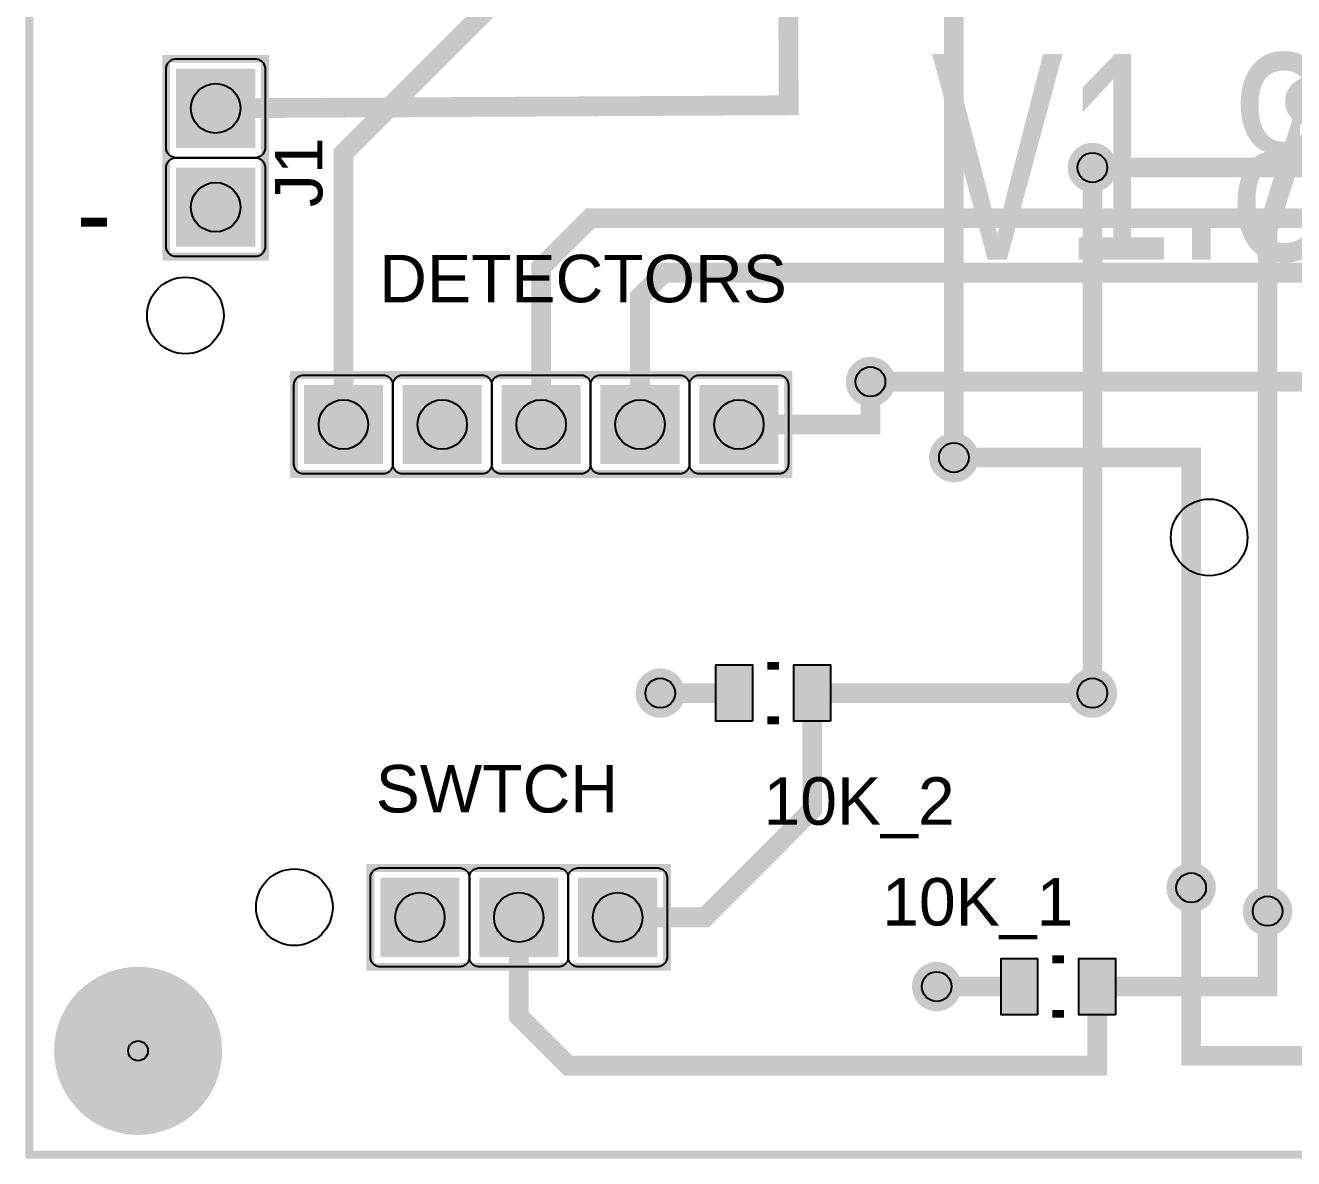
# Model space of a CAD drawing. Header units: inches. Extents: x -1.68 to 1.68, y -1.15 to 1.15.
# Drawn here: x -1.681 to -0.399, y -1.151 to -0.005 of the extents above; entities that cross this region are included whole.
import ezdxf

# ---------------------------------------------------------------- set-up
doc = ezdxf.new("R2010")
doc.units = ezdxf.units.IN
doc.layers.get('0').update_dxf_attribs({"linetype": 'CONTINUOUS'})

# ---------------------------------------------------------------- blocks, each defined once
blk = doc.blocks.new('RPAD')
blk.add_trace([(-0.5, -0.5), (-0.5, 0.5), (0.5, -0.5), (0.5, 0.5)])
blk = doc.blocks.new('EPAD')
at = {"const_width": 0.5}
blk.add_lwpolyline([(-0.25, 0, 1), (0.25, 0, 1)], format="xyb", close=True, dxfattribs=at)

msp = doc.modelspace()

# ---------------------------------------------------------------- linework, layer by layer
for points, const_width in [([(-1.6775, -1.1475), (1.6775, -1.1475), (1.6775, 1.1475), (-1.6775, 1.1475), (-1.6775, -1.1475)], 0.008), ([(-1.6775, -1.1475), (1.6775, -1.1475), (1.6775, 1.1475), (-1.6775, 1.1475), (-1.6775, -1.1475)], 0.008), ([(-1.6775, -1.1475), (1.6775, -1.1475), (1.6775, 1.1475), (-1.6775, 1.1475), (-1.6775, -1.1475)], 0.008), ([(-1.359862, -0.409075), (-1.359862, -0.135059), (-1.192933, 0.03187), (-0.799232, 0.03187), (-0.7125, 0.0425), (-0.707859, 0.621618), (-0.5875, 0.626358), (-0.5875, 0.7525)], 0.02), ([(-0.7425, -0.4425), (-0.7425, 0.0675), (-0.8125, 0.1375), (-0.8125, 0.1625)], 0.02), ([(-0.9225, 0.1375), (-0.9225, 0.141437), (-0.910689, 0.141437), (-0.909469, -0.08624), (-1.489075, -0.089311)], 0.02), ([(-0.3825, -0.0825), (-0.3825, -0.078366), (-0.425217, -0.212224), (-0.425217, -0.901201)], 0.02), ([(-1.539075, -0.239311), (-1.439075, -0.239311), (-1.439075, -0.039311), (-1.539075, -0.039311), (-1.539075, -0.239311)], 0.008), ([(-1.539075, -0.239311), (-1.439075, -0.239311), (-1.439075, -0.039311), (-1.539075, -0.039311), (-1.539075, -0.239311)], 0.008), ([(-1.539075, -0.239311), (-1.439075, -0.239311), (-1.439075, -0.039311), (-1.539075, -0.039311), (-1.539075, -0.239311)], 0.008), ([(-0.602382, -0.149232), (0.2625, -0.149232)], 0.02), ([(-0.602382, -0.680728), (-0.602382, -0.149232)], 0.02), ([(0.5625, -0.401516), (0.5625, -0.200413), (-1.110256, -0.200413), (-1.159862, -0.25002), (-1.159862, -0.409075)], 0.02), ([(0.4625, -0.401516), (0.4625, -0.255531), (-1.035453, -0.255531), (-1.059862, -0.279941), (-1.059862, -0.409075)], 0.02), ([(-1.409862, -0.459075), (-0.909862, -0.459075), (-0.909862, -0.359075), (-1.409862, -0.359075), (-1.409862, -0.459075)], 0.008), ([(-1.409862, -0.459075), (-0.909862, -0.459075), (-0.909862, -0.359075), (-1.409862, -0.359075), (-1.409862, -0.459075)], 0.008), ([(-1.409862, -0.459075), (-0.909862, -0.459075), (-0.909862, -0.359075), (-1.409862, -0.359075), (-1.409862, -0.459075)], 0.008), ([(-0.826791, -0.365768), (-0.826791, -0.409075), (-0.959862, -0.409075)], 0.02), ([(0.3625, -0.401516), (0.3625, -0.472067), (0.331004, -0.503563), (0.110217, -0.503563), (-0.027579, -0.365768), (-0.826791, -0.365768)], 0.02), ([(-0.5025, -0.8775), (-0.5025, -0.4425), (-0.7425, -0.4425)], 0.02), ([(1.4625, -0.6575), (1.4625, -0.6525), (1.4425, -0.7375), (1.437803, -1.047505), (-0.5025, -1.0475), (-0.5025, -0.8775)], 0.02), ([(-0.919311, -0.653169), (-0.931122, -0.653169)], 0.007874), ([(-0.919311, -0.653169), (-0.931122, -0.653169)], 0.007874), ([(-0.919311, -0.653169), (-0.931122, -0.653169)], 0.007874), ([(-0.885846, -0.680728), (-0.885846, -0.798839), (-0.994508, -0.9075), (-1.0825, -0.9075)], 0.02), ([(-0.964587, -0.680728), (-1.03939, -0.680728)], 0.02), ([(-0.885846, -0.680728), (-0.602382, -0.680728)], 0.02), ([(-0.919311, -0.708287), (-0.931122, -0.708287)], 0.007874), ([(-0.919311, -0.708287), (-0.931122, -0.708287)], 0.007874), ([(-0.919311, -0.708287), (-0.931122, -0.708287)], 0.007874), ([(-1.3325, -0.9575), (-1.0325, -0.9575), (-1.0325, -0.8575), (-1.3325, -0.8575), (-1.3325, -0.9575)], 0.008), ([(-1.3325, -0.9575), (-1.0325, -0.9575), (-1.0325, -0.8575), (-1.3325, -0.8575), (-1.3325, -0.9575)], 0.008), ([(-1.3325, -0.9575), (-1.0325, -0.9575), (-1.0325, -0.8575), (-1.3325, -0.8575), (-1.3325, -0.9575)], 0.008), ([(-0.5975, -0.9775), (-0.5975, -1.0575), (-1.1325, -1.0575), (-1.1825, -1.0075), (-1.1825, -0.9075)], 0.02), ([(-0.425217, -0.901201), (-0.425217, -0.9775), (-0.5975, -0.9775)], 0.02), ([(-0.630965, -0.949941), (-0.642776, -0.949941)], 0.007874), ([(-0.630965, -0.949941), (-0.642776, -0.949941)], 0.007874), ([(-0.630965, -0.949941), (-0.642776, -0.949941)], 0.007874), ([(-0.67624, -0.9775), (-0.759862, -0.9775)], 0.02), ([(-0.630965, -1.005059), (-0.642776, -1.005059)], 0.007874), ([(-0.630965, -1.005059), (-0.642776, -1.005059)], 0.007874), ([(-0.630965, -1.005059), (-0.642776, -1.005059)], 0.007874)]:
    msp.add_lwpolyline(points, dxfattribs=dict(const_width=const_width))
for points in [[(-1.439075, -0.049311), (-1.439075, -0.129311), (-1.439125, -0.13035), (-1.439274, -0.131356), (-1.439516, -0.132322), (-1.439847, -0.133246), (-1.440261, -0.134123), (-1.440756, -0.134947), (-1.441325, -0.135715), (-1.441965, -0.13642), (-1.442672, -0.137061), (-1.443439, -0.13763), (-1.444263, -0.138124), (-1.445139, -0.138539), (-1.446063, -0.13887), (-1.44703, -0.139112), (-1.448035, -0.139261), (-1.449075, -0.139311), (-1.529075, -0.139311), (-1.530114, -0.139261), (-1.531119, -0.139112), (-1.532086, -0.13887), (-1.53301, -0.138539), (-1.533887, -0.138124), (-1.534711, -0.13763), (-1.535478, -0.137061), (-1.536184, -0.13642), (-1.536824, -0.135715), (-1.537394, -0.134947), (-1.537889, -0.134123), (-1.538303, -0.133246), (-1.538634, -0.132322), (-1.538876, -0.131356), (-1.539024, -0.13035), (-1.539075, -0.129311), (-1.539075, -0.049311), (-1.539024, -0.048272), (-1.538876, -0.047267), (-1.538634, -0.0463), (-1.538303, -0.045376), (-1.537889, -0.044499), (-1.537394, -0.043675), (-1.536824, -0.042907), (-1.536184, -0.042202), (-1.535478, -0.041561), (-1.534711, -0.040992), (-1.533887, -0.040498), (-1.53301, -0.040083), (-1.532086, -0.039752), (-1.531119, -0.03951), (-1.530114, -0.039361), (-1.529075, -0.039311), (-1.449075, -0.039311), (-1.448035, -0.039361), (-1.44703, -0.03951), (-1.446063, -0.039752), (-1.445139, -0.040083), (-1.444263, -0.040498), (-1.443439, -0.040992), (-1.442672, -0.041561), (-1.441965, -0.042202), (-1.441325, -0.042907), (-1.440756, -0.043675), (-1.440261, -0.044499), (-1.439847, -0.045376), (-1.439516, -0.0463), (-1.439274, -0.047267), (-1.439125, -0.048272), (-1.439075, -0.049311)], [(-1.439075, -0.149311), (-1.439075, -0.229311), (-1.439125, -0.23035), (-1.439274, -0.231356), (-1.439516, -0.232322), (-1.439847, -0.233246), (-1.440261, -0.234123), (-1.440756, -0.234947), (-1.441325, -0.235715), (-1.441965, -0.23642), (-1.442672, -0.237061), (-1.443439, -0.23763), (-1.444263, -0.238124), (-1.445139, -0.238539), (-1.446063, -0.23887), (-1.44703, -0.239112), (-1.448035, -0.239261), (-1.449075, -0.239311), (-1.529075, -0.239311), (-1.530114, -0.239261), (-1.531119, -0.239112), (-1.532086, -0.23887), (-1.53301, -0.238539), (-1.533887, -0.238124), (-1.534711, -0.23763), (-1.535478, -0.237061), (-1.536184, -0.23642), (-1.536824, -0.235715), (-1.537394, -0.234947), (-1.537889, -0.234123), (-1.538303, -0.233246), (-1.538634, -0.232322), (-1.538876, -0.231356), (-1.539024, -0.23035), (-1.539075, -0.229311), (-1.539075, -0.149311), (-1.539024, -0.148272), (-1.538876, -0.147267), (-1.538634, -0.1463), (-1.538303, -0.145376), (-1.537889, -0.144499), (-1.537394, -0.143675), (-1.536824, -0.142907), (-1.536184, -0.142202), (-1.535478, -0.141561), (-1.534711, -0.140992), (-1.533887, -0.140498), (-1.53301, -0.140083), (-1.532086, -0.139752), (-1.531119, -0.13951), (-1.530114, -0.139361), (-1.529075, -0.139311), (-1.449075, -0.139311), (-1.448035, -0.139361), (-1.44703, -0.13951), (-1.446063, -0.139752), (-1.445139, -0.140083), (-1.444263, -0.140498), (-1.443439, -0.140992), (-1.442672, -0.141561), (-1.441965, -0.142202), (-1.441325, -0.142907), (-1.440756, -0.143675), (-1.440261, -0.144499), (-1.439847, -0.145376), (-1.439516, -0.1463), (-1.439274, -0.147267), (-1.439125, -0.148272), (-1.439075, -0.149311)], [(-1.399862, -0.359075), (-1.319862, -0.359075), (-1.318823, -0.359125), (-1.317818, -0.359274), (-1.316851, -0.359516), (-1.315927, -0.359846), (-1.31505, -0.360261), (-1.314226, -0.360756), (-1.313459, -0.361325), (-1.312753, -0.361965), (-1.312113, -0.362672), (-1.311543, -0.363439), (-1.311049, -0.364263), (-1.310634, -0.365139), (-1.310303, -0.366063), (-1.310061, -0.36703), (-1.309913, -0.368035), (-1.309862, -0.369075), (-1.309862, -0.449075), (-1.309913, -0.450114), (-1.310061, -0.451119), (-1.310303, -0.452086), (-1.310634, -0.45301), (-1.311049, -0.453887), (-1.311543, -0.454711), (-1.312113, -0.455478), (-1.312753, -0.456184), (-1.313459, -0.456824), (-1.314226, -0.457394), (-1.31505, -0.457889), (-1.315927, -0.458303), (-1.316851, -0.458634), (-1.317818, -0.458876), (-1.318823, -0.459024), (-1.319862, -0.459075), (-1.399862, -0.459075), (-1.400902, -0.459024), (-1.401907, -0.458876), (-1.402874, -0.458634), (-1.403798, -0.458303), (-1.404674, -0.457889), (-1.405498, -0.457394), (-1.406266, -0.456824), (-1.406972, -0.456184), (-1.407612, -0.455478), (-1.408181, -0.454711), (-1.408676, -0.453887), (-1.409091, -0.45301), (-1.409421, -0.452086), (-1.409663, -0.451119), (-1.409812, -0.450114), (-1.409862, -0.449075), (-1.409862, -0.369075), (-1.409812, -0.368035), (-1.409663, -0.36703), (-1.409421, -0.366063), (-1.409091, -0.365139), (-1.408676, -0.364263), (-1.408181, -0.363439), (-1.407612, -0.362672), (-1.406972, -0.361965), (-1.406266, -0.361325), (-1.405498, -0.360756), (-1.404674, -0.360261), (-1.403798, -0.359846), (-1.402874, -0.359516), (-1.401907, -0.359274), (-1.400902, -0.359125), (-1.399862, -0.359075)], [(-1.299862, -0.359075), (-1.219862, -0.359075), (-1.218823, -0.359125), (-1.217818, -0.359274), (-1.216851, -0.359516), (-1.215927, -0.359846), (-1.21505, -0.360261), (-1.214226, -0.360756), (-1.213459, -0.361325), (-1.212753, -0.361965), (-1.212113, -0.362672), (-1.211543, -0.363439), (-1.211049, -0.364263), (-1.210634, -0.365139), (-1.210303, -0.366063), (-1.210061, -0.36703), (-1.209913, -0.368035), (-1.209862, -0.369075), (-1.209862, -0.449075), (-1.209913, -0.450114), (-1.210061, -0.451119), (-1.210303, -0.452086), (-1.210634, -0.45301), (-1.211049, -0.453887), (-1.211543, -0.454711), (-1.212113, -0.455478), (-1.212753, -0.456184), (-1.213459, -0.456824), (-1.214226, -0.457394), (-1.21505, -0.457889), (-1.215927, -0.458303), (-1.216851, -0.458634), (-1.217818, -0.458876), (-1.218823, -0.459024), (-1.219862, -0.459075), (-1.299862, -0.459075), (-1.300902, -0.459024), (-1.301907, -0.458876), (-1.302874, -0.458634), (-1.303798, -0.458303), (-1.304674, -0.457889), (-1.305498, -0.457394), (-1.306266, -0.456824), (-1.306972, -0.456184), (-1.307612, -0.455478), (-1.308181, -0.454711), (-1.308676, -0.453887), (-1.30909, -0.45301), (-1.309421, -0.452086), (-1.309663, -0.451119), (-1.309812, -0.450114), (-1.309862, -0.449075), (-1.309862, -0.369075), (-1.309812, -0.368035), (-1.309663, -0.36703), (-1.309421, -0.366063), (-1.30909, -0.365139), (-1.308676, -0.364263), (-1.308181, -0.363439), (-1.307612, -0.362672), (-1.306972, -0.361965), (-1.306266, -0.361325), (-1.305498, -0.360756), (-1.304674, -0.360261), (-1.303798, -0.359846), (-1.302874, -0.359516), (-1.301907, -0.359274), (-1.300902, -0.359125), (-1.299862, -0.359075)], [(-1.199862, -0.359075), (-1.119862, -0.359075), (-1.118823, -0.359125), (-1.117818, -0.359274), (-1.116851, -0.359516), (-1.115927, -0.359846), (-1.11505, -0.360261), (-1.114226, -0.360756), (-1.113459, -0.361325), (-1.112753, -0.361965), (-1.112113, -0.362672), (-1.111543, -0.363439), (-1.111049, -0.364263), (-1.110634, -0.365139), (-1.110303, -0.366063), (-1.110061, -0.36703), (-1.109913, -0.368035), (-1.109862, -0.369075), (-1.109862, -0.449075), (-1.109913, -0.450114), (-1.110061, -0.451119), (-1.110303, -0.452086), (-1.110634, -0.45301), (-1.111049, -0.453887), (-1.111543, -0.454711), (-1.112113, -0.455478), (-1.112753, -0.456184), (-1.113459, -0.456824), (-1.114226, -0.457394), (-1.11505, -0.457889), (-1.115927, -0.458303), (-1.116851, -0.458634), (-1.117818, -0.458876), (-1.118823, -0.459024), (-1.119862, -0.459075), (-1.199862, -0.459075), (-1.200902, -0.459024), (-1.201907, -0.458876), (-1.202874, -0.458634), (-1.203798, -0.458303), (-1.204674, -0.457889), (-1.205498, -0.457394), (-1.206266, -0.456824), (-1.206972, -0.456184), (-1.207612, -0.455478), (-1.208181, -0.454711), (-1.208676, -0.453887), (-1.209091, -0.45301), (-1.209421, -0.452086), (-1.209663, -0.451119), (-1.209812, -0.450114), (-1.209862, -0.449075), (-1.209862, -0.369075), (-1.209812, -0.368035), (-1.209663, -0.36703), (-1.209421, -0.366063), (-1.209091, -0.365139), (-1.208676, -0.364263), (-1.208181, -0.363439), (-1.207612, -0.362672), (-1.206972, -0.361965), (-1.206266, -0.361325), (-1.205498, -0.360756), (-1.204674, -0.360261), (-1.203798, -0.359846), (-1.202874, -0.359516), (-1.201907, -0.359274), (-1.200902, -0.359125), (-1.199862, -0.359075)], [(-1.099862, -0.359075), (-1.019862, -0.359075), (-1.018823, -0.359125), (-1.017818, -0.359274), (-1.016851, -0.359516), (-1.015927, -0.359846), (-1.01505, -0.360261), (-1.014226, -0.360756), (-1.013459, -0.361325), (-1.012753, -0.361965), (-1.012113, -0.362672), (-1.011543, -0.363439), (-1.011049, -0.364263), (-1.010634, -0.365139), (-1.010303, -0.366063), (-1.010061, -0.36703), (-1.009913, -0.368035), (-1.009862, -0.369075), (-1.009862, -0.449075), (-1.009913, -0.450114), (-1.010061, -0.451119), (-1.010303, -0.452086), (-1.010634, -0.45301), (-1.011049, -0.453887), (-1.011543, -0.454711), (-1.012113, -0.455478), (-1.012753, -0.456184), (-1.013459, -0.456824), (-1.014226, -0.457394), (-1.01505, -0.457889), (-1.015927, -0.458303), (-1.016851, -0.458634), (-1.017818, -0.458876), (-1.018823, -0.459024), (-1.019862, -0.459075), (-1.099862, -0.459075), (-1.100902, -0.459024), (-1.101907, -0.458876), (-1.102874, -0.458634), (-1.103798, -0.458303), (-1.104674, -0.457889), (-1.105498, -0.457394), (-1.106266, -0.456824), (-1.106972, -0.456184), (-1.107612, -0.455478), (-1.108181, -0.454711), (-1.108676, -0.453887), (-1.109091, -0.45301), (-1.109421, -0.452086), (-1.109663, -0.451119), (-1.109812, -0.450114), (-1.109862, -0.449075), (-1.109862, -0.369075), (-1.109812, -0.368035), (-1.109663, -0.36703), (-1.109421, -0.366063), (-1.109091, -0.365139), (-1.108676, -0.364263), (-1.108181, -0.363439), (-1.107612, -0.362672), (-1.106972, -0.361965), (-1.106266, -0.361325), (-1.105498, -0.360756), (-1.104674, -0.360261), (-1.103798, -0.359846), (-1.102874, -0.359516), (-1.101907, -0.359274), (-1.100902, -0.359125), (-1.099862, -0.359075)], [(-0.999862, -0.359075), (-0.919862, -0.359075), (-0.918823, -0.359125), (-0.917818, -0.359274), (-0.916851, -0.359516), (-0.915927, -0.359846), (-0.91505, -0.360261), (-0.914226, -0.360756), (-0.913459, -0.361325), (-0.912753, -0.361965), (-0.912113, -0.362672), (-0.911543, -0.363439), (-0.911049, -0.364263), (-0.910634, -0.365139), (-0.910303, -0.366063), (-0.910061, -0.36703), (-0.909913, -0.368035), (-0.909862, -0.369075), (-0.909862, -0.449075), (-0.909913, -0.450114), (-0.910061, -0.451119), (-0.910303, -0.452086), (-0.910634, -0.45301), (-0.911049, -0.453887), (-0.911543, -0.454711), (-0.912113, -0.455478), (-0.912753, -0.456184), (-0.913459, -0.456824), (-0.914226, -0.457394), (-0.91505, -0.457889), (-0.915927, -0.458303), (-0.916851, -0.458634), (-0.917818, -0.458876), (-0.918823, -0.459024), (-0.919862, -0.459075), (-0.999862, -0.459075), (-1.000902, -0.459024), (-1.001907, -0.458876), (-1.002874, -0.458634), (-1.003798, -0.458303), (-1.004674, -0.457889), (-1.005498, -0.457394), (-1.006266, -0.456824), (-1.006972, -0.456184), (-1.007612, -0.455478), (-1.008181, -0.454711), (-1.008676, -0.453887), (-1.009091, -0.45301), (-1.009421, -0.452086), (-1.009663, -0.451119), (-1.009812, -0.450114), (-1.009862, -0.449075), (-1.009862, -0.369075), (-1.009812, -0.368035), (-1.009663, -0.36703), (-1.009421, -0.366063), (-1.009091, -0.365139), (-1.008676, -0.364263), (-1.008181, -0.363439), (-1.007612, -0.362672), (-1.006972, -0.361965), (-1.006266, -0.361325), (-1.005498, -0.360756), (-1.004674, -0.360261), (-1.003798, -0.359846), (-1.002874, -0.359516), (-1.001907, -0.359274), (-1.000902, -0.359125), (-0.999862, -0.359075)], [(-0.946087, -0.709228), (-0.983087, -0.709228), (-0.983087, -0.652228), (-0.946087, -0.652228), (-0.946087, -0.709228)], [(-0.867346, -0.709228), (-0.904346, -0.709228), (-0.904346, -0.652228), (-0.867346, -0.652228), (-0.867346, -0.709228)], [(-1.3225, -0.8575), (-1.2425, -0.8575), (-1.241461, -0.85755), (-1.240456, -0.857699), (-1.239489, -0.857941), (-1.238565, -0.858272), (-1.237688, -0.858686), (-1.236864, -0.859181), (-1.236097, -0.85975), (-1.235391, -0.860391), (-1.23475, -0.861097), (-1.234181, -0.861864), (-1.233687, -0.862688), (-1.233272, -0.863565), (-1.232941, -0.864489), (-1.232699, -0.865456), (-1.23255, -0.866461), (-1.2325, -0.8675), (-1.2325, -0.9475), (-1.23255, -0.948539), (-1.232699, -0.949544), (-1.232941, -0.950511), (-1.233272, -0.951435), (-1.233687, -0.952312), (-1.234181, -0.953136), (-1.23475, -0.953903), (-1.235391, -0.954609), (-1.236097, -0.95525), (-1.236864, -0.955819), (-1.237688, -0.956314), (-1.238565, -0.956728), (-1.239489, -0.957059), (-1.240456, -0.957301), (-1.241461, -0.95745), (-1.2425, -0.9575), (-1.3225, -0.9575), (-1.323539, -0.95745), (-1.324544, -0.957301), (-1.325511, -0.957059), (-1.326435, -0.956728), (-1.327312, -0.956314), (-1.328136, -0.955819), (-1.328904, -0.95525), (-1.329609, -0.954609), (-1.33025, -0.953903), (-1.330819, -0.953136), (-1.331313, -0.952312), (-1.331728, -0.951435), (-1.332059, -0.950511), (-1.332301, -0.949544), (-1.33245, -0.948539), (-1.3325, -0.9475), (-1.3325, -0.8675), (-1.33245, -0.866461), (-1.332301, -0.865456), (-1.332059, -0.864489), (-1.331728, -0.863565), (-1.331313, -0.862688), (-1.330819, -0.861864), (-1.33025, -0.861097), (-1.329609, -0.860391), (-1.328904, -0.85975), (-1.328136, -0.859181), (-1.327312, -0.858686), (-1.326435, -0.858272), (-1.325511, -0.857941), (-1.324544, -0.857699), (-1.323539, -0.85755), (-1.3225, -0.8575)], [(-1.2225, -0.8575), (-1.1425, -0.8575), (-1.141461, -0.85755), (-1.140455, -0.857699), (-1.139489, -0.857941), (-1.138565, -0.858272), (-1.137688, -0.858686), (-1.136864, -0.859181), (-1.136096, -0.85975), (-1.135391, -0.860391), (-1.13475, -0.861097), (-1.134181, -0.861864), (-1.133687, -0.862688), (-1.133272, -0.863565), (-1.132941, -0.864489), (-1.132699, -0.865456), (-1.13255, -0.866461), (-1.1325, -0.8675), (-1.1325, -0.9475), (-1.13255, -0.948539), (-1.132699, -0.949544), (-1.132941, -0.950511), (-1.133272, -0.951435), (-1.133687, -0.952312), (-1.134181, -0.953136), (-1.13475, -0.953903), (-1.135391, -0.954609), (-1.136096, -0.95525), (-1.136864, -0.955819), (-1.137688, -0.956314), (-1.138565, -0.956728), (-1.139489, -0.957059), (-1.140455, -0.957301), (-1.141461, -0.95745), (-1.1425, -0.9575), (-1.2225, -0.9575), (-1.223539, -0.95745), (-1.224545, -0.957301), (-1.225511, -0.957059), (-1.226435, -0.956728), (-1.227312, -0.956314), (-1.228136, -0.955819), (-1.228904, -0.95525), (-1.229609, -0.954609), (-1.23025, -0.953903), (-1.230819, -0.953136), (-1.231313, -0.952312), (-1.231728, -0.951435), (-1.232059, -0.950511), (-1.232301, -0.949544), (-1.23245, -0.948539), (-1.2325, -0.9475), (-1.2325, -0.8675), (-1.23245, -0.866461), (-1.232301, -0.865456), (-1.232059, -0.864489), (-1.231728, -0.863565), (-1.231313, -0.862688), (-1.230819, -0.861864), (-1.23025, -0.861097), (-1.229609, -0.860391), (-1.228904, -0.85975), (-1.228136, -0.859181), (-1.227312, -0.858686), (-1.226435, -0.858272), (-1.225511, -0.857941), (-1.224545, -0.857699), (-1.223539, -0.85755), (-1.2225, -0.8575)], [(-1.1225, -0.8575), (-1.0425, -0.8575), (-1.041461, -0.85755), (-1.040455, -0.857699), (-1.039489, -0.857941), (-1.038565, -0.858272), (-1.037688, -0.858686), (-1.036864, -0.859181), (-1.036096, -0.85975), (-1.03539, -0.860391), (-1.03475, -0.861097), (-1.034181, -0.861864), (-1.033687, -0.862688), (-1.033272, -0.863565), (-1.032941, -0.864489), (-1.032699, -0.865456), (-1.03255, -0.866461), (-1.0325, -0.8675), (-1.0325, -0.9475), (-1.03255, -0.948539), (-1.032699, -0.949544), (-1.032941, -0.950511), (-1.033272, -0.951435), (-1.033687, -0.952312), (-1.034181, -0.953136), (-1.03475, -0.953903), (-1.03539, -0.954609), (-1.036096, -0.95525), (-1.036864, -0.955819), (-1.037688, -0.956314), (-1.038565, -0.956728), (-1.039489, -0.957059), (-1.040455, -0.957301), (-1.041461, -0.95745), (-1.0425, -0.9575), (-1.1225, -0.9575), (-1.123539, -0.95745), (-1.124545, -0.957301), (-1.125511, -0.957059), (-1.126435, -0.956728), (-1.127312, -0.956314), (-1.128136, -0.955819), (-1.128904, -0.95525), (-1.129609, -0.954609), (-1.13025, -0.953903), (-1.130819, -0.953136), (-1.131313, -0.952312), (-1.131728, -0.951435), (-1.132059, -0.950511), (-1.132301, -0.949544), (-1.13245, -0.948539), (-1.1325, -0.9475), (-1.1325, -0.8675), (-1.13245, -0.866461), (-1.132301, -0.865456), (-1.132059, -0.864489), (-1.131728, -0.863565), (-1.131313, -0.862688), (-1.130819, -0.861864), (-1.13025, -0.861097), (-1.129609, -0.860391), (-1.128904, -0.85975), (-1.128136, -0.859181), (-1.127312, -0.858686), (-1.126435, -0.858272), (-1.125511, -0.857941), (-1.124545, -0.857699), (-1.123539, -0.85755), (-1.1225, -0.8575)], [(-0.65774, -1.006), (-0.69474, -1.006), (-0.69474, -0.949), (-0.65774, -0.949), (-0.65774, -1.006)], [(-0.579, -1.006), (-0.616, -1.006), (-0.616, -0.949), (-0.579, -0.949), (-0.579, -1.006)]]:
    msp.add_lwpolyline(points, close=True)
for centre, radius in [((-1.489075, -0.089311), 0.025), ((-0.602382, -0.149232), 0.015), ((-1.489075, -0.189311), 0.025), ((-1.519705, -0.298839), 0.038775), ((-1.519705, -0.298839), 0.038775), ((-1.519705, -0.298839), 0.038775), ((-0.826791, -0.365768), 0.015), ((-1.359862, -0.409075), 0.025), ((-1.259862, -0.409075), 0.025), ((-1.159862, -0.409075), 0.025), ((-1.059862, -0.409075), 0.025), ((-0.959862, -0.409075), 0.025), ((-0.7425, -0.4425), 0.015), ((-0.484272, -0.523248), 0.038775), ((-0.484272, -0.523248), 0.038775), ((-0.484272, -0.523248), 0.038775), ((-1.03939, -0.680728), 0.015), ((-0.602382, -0.680728), 0.015), ((-1.409469, -0.897264), 0.038775), ((-1.409469, -0.897264), 0.038775), ((-1.409469, -0.897264), 0.038775), ((-0.5025, -0.8775), 0.015), ((-1.2825, -0.9075), 0.025), ((-1.1825, -0.9075), 0.025), ((-1.0825, -0.9075), 0.025), ((-0.425217, -0.901201), 0.015), ((-0.759862, -0.9775), 0.015), ((-1.5675, -1.0425), 0.01)]:
    msp.add_circle(centre, radius)

# ---------------------------------------------------------------- block references
for p, xscale, yscale, rotation in [((-1.489075, -0.089311), 0.08, 0.08, 270), ((-1.489075, -0.189311), 0.08, 0.08, 270), ((-0.964587, -0.680728), 0.037, 0.057, 180), ((-0.964587, -0.680728), 0.037, 0.057, 180), ((-0.885846, -0.680728), 0.037, 0.057, 180), ((-0.885846, -0.680728), 0.037, 0.057, 180), ((-0.67624, -0.9775), 0.037, 0.057, 180), ((-0.67624, -0.9775), 0.037, 0.057, 180), ((-0.5975, -0.9775), 0.037, 0.057, 180), ((-0.5975, -0.9775), 0.037, 0.057, 180)]:
    msp.add_blockref('RPAD', p, dxfattribs=dict(xscale=xscale, yscale=yscale, rotation=rotation))
for name, p, xscale, yscale in [('EPAD', (-0.3825, -0.0825), 0.05, 0.05), ('EPAD', (-0.602382, -0.149232), 0.05, 0.05), ('EPAD', (-0.602382, -0.149232), 0.03, 0.03), ('EPAD', (-0.826791, -0.365768), 0.05, 0.05), ('EPAD', (-0.826791, -0.365768), 0.03, 0.03), ('RPAD', (-1.359862, -0.409075), 0.08, 0.08), ('RPAD', (-1.259862, -0.409075), 0.08, 0.08), ('RPAD', (-1.159862, -0.409075), 0.08, 0.08), ('RPAD', (-1.059862, -0.409075), 0.08, 0.08), ('RPAD', (-0.959862, -0.409075), 0.08, 0.08), ('EPAD', (-0.7425, -0.4425), 0.05, 0.05), ('EPAD', (-0.7425, -0.4425), 0.03, 0.03), ('EPAD', (-1.03939, -0.680728), 0.05, 0.05), ('EPAD', (-1.03939, -0.680728), 0.03, 0.03), ('EPAD', (-0.602382, -0.680728), 0.05, 0.05), ('EPAD', (-0.602382, -0.680728), 0.03, 0.03), ('EPAD', (-0.5025, -0.8775), 0.05, 0.05), ('RPAD', (-1.2825, -0.9075), 0.08, 0.08), ('RPAD', (-1.1825, -0.9075), 0.08, 0.08), ('RPAD', (-1.0825, -0.9075), 0.08, 0.08), ('EPAD', (-0.5025, -0.8775), 0.03, 0.03), ('EPAD', (-0.425217, -0.901201), 0.05, 0.05), ('EPAD', (-0.425217, -0.901201), 0.03, 0.03), ('EPAD', (-1.5675, -1.0425), 0.17, 0.17), ('EPAD', (-0.759862, -0.9775), 0.05, 0.05), ('EPAD', (-1.5675, -1.0425), 0.15, 0.15), ('EPAD', (-0.759862, -0.9775), 0.03, 0.03)]:
    msp.add_blockref(name, p, dxfattribs=dict(xscale=xscale, yscale=yscale))

# ---------------------------------------------------------------- texts
for s, height, width, p in [('V1.8', 0.208, 0.721154, (-0.76543, -0.242501)), ('V1.8', 0.208, 0.721154, (-0.76543, -0.242501)), ('V1.8', 0.208, 0.721154, (-0.76543, -0.242501)), ('DETECTORS', 0.048, 1.041667, (-1.323681, -0.285492)), ('DETECTORS', 0.048, 1.041667, (-1.323681, -0.285492)), ('DETECTORS', 0.048, 1.041667, (-1.323681, -0.285492)), ('SWTCH', 0.048, 1.041667, (-1.327185, -0.801437)), ('SWTCH', 0.048, 1.041667, (-1.327185, -0.801437)), ('SWTCH', 0.048, 1.041667, (-1.327185, -0.801437)), ('10K_2', 0.048, 1.041667, (-0.93502, -0.813862)), ('10K_2', 0.048, 1.041667, (-0.93502, -0.813862)), ('10K_2', 0.048, 1.041667, (-0.93502, -0.813862)), ('10K_1', 0.048, 1.041667, (-0.81502, -0.915752)), ('10K_1', 0.048, 1.041667, (-0.81502, -0.915752)), ('10K_1', 0.048, 1.041667, (-0.81502, -0.915752))]:
    msp.add_text(s, height=height, dxfattribs=dict(width=width)).set_placement(p)
at = {"width": 1.041667}
msp.add_text('J1', height=0.048, rotation=90, dxfattribs=at).set_placement((-1.381075, -0.189311))
msp.add_text('J1', height=0.048, rotation=90, dxfattribs=at).set_placement((-1.381075, -0.189311))
msp.add_text('J1', height=0.048, rotation=90, dxfattribs=at).set_placement((-1.381075, -0.189311))
msp.add_text('-', height=0.08).set_placement((-1.629941, -0.235295))
msp.add_text('-', height=0.08).set_placement((-1.629941, -0.235295))
msp.add_text('-', height=0.08).set_placement((-1.629941, -0.235295))

doc.saveas('drawing.dxf')
